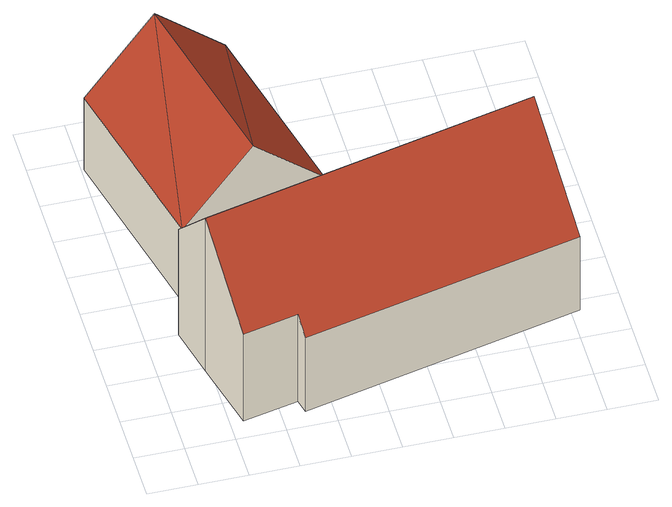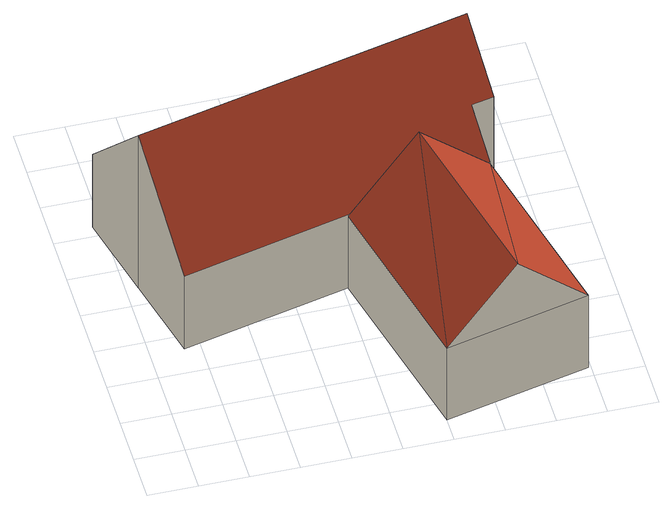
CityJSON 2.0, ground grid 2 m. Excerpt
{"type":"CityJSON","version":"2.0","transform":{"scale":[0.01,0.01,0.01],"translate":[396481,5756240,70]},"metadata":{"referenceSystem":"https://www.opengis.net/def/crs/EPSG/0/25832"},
"CityObjects":{
"building1":{"type":"Building","attributes":{"Gemeindeschluessel":"05515000","Geometrietyp2DReferenz":"3000","function":"31001_1000"},"address":[{"country":"Germany","locality":"Münster","thoroughfareNumber":"120","thoroughfareName":"Brock"}],"children":["building1-1","building1-2"]},
"building1-1":{"type":"BuildingPart","attributes":{"roofType":"3100","measuredHeight":8.11},"parents":["building1"],"geometry":[{"type":"Solid","lod":"2","boundaries":[[[[0,1,2,3,4]],[[5,6,1,0]],[[7,8,6,5]],[[9,10,8,7]],[[11,12,10,9]],[[13,14,12,11]],[[15,16,14,13]],[[17,18,16,15]],[[19,20,18,17]],[[21,22,23,20,19]],[[13,11,9,7,5,15]],[[0,4,21,19,17,15,5]],[[2,1,6,8,10,12,14,16,18,20,23]],[[3,22,21,4]],[[2,23,22,3]]]],"semantics":{"surfaces":[{"type":"WallSurface"},{"type":"RoofSurface"},{"type":"GroundSurface"},{"type":"ClosureSurface"}],"values":[[0,0,0,0,0,0,0,0,0,0,1,1,2,0,3]]}}]},
"building1-2":{"type":"BuildingPart","attributes":{"roofType":"3100","measuredHeight":6.89},"parents":["building1"],"geometry":[{"type":"Solid","lod":"2","boundaries":[[[[3,2,24,25]],[[26,27,23,22]],[[25,24,27,26]],[[3,28,22]],[[26,29,25]],[[28,3,25]],[[25,29,28]],[[22,28,29]],[[29,26,22]],[[2,23,27,24]],[[2,3,22,23]]]],"semantics":{"surfaces":[{"type":"WallSurface"},{"type":"RoofSurface"},{"type":"GroundSurface"},{"type":"ClosureSurface"}],"values":[[0,0,0,0,0,1,1,1,1,2,3]]}}]}
},
"vertices":[
[1464,1069,441],[1464,1069,55],[783,908,55],[783,908,436],[783,908,443],[1549,707,866],[1549,707,55],[1635,346,441],[1635,346,55],[491,79,444],[491,79,55],[477,139,515],[477,139,55],[251,87,515],[251,87,55],[181,386,866],[181,386,55],[132,600,615],[132,600,55],[225,621,615],[225,621,55],[191,767,444],[191,767,436],[191,767,55],
[599,1691,55],[599,1691,436],[10,1551,436],[10,1551,55],[487,837,744],[304,1621,744]
]}
